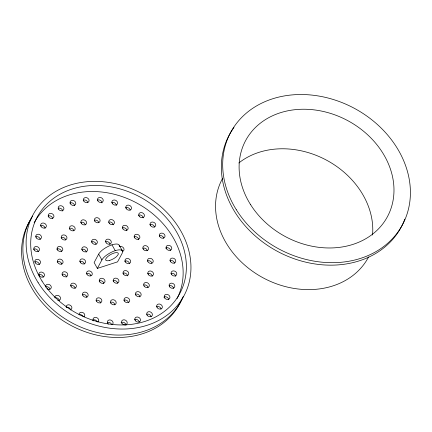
<?xml version="1.0" encoding="UTF-8"?>
<svg xmlns="http://www.w3.org/2000/svg" width="432" height="432" viewBox="0 0 432 432"><rect width="100%" height="100%" fill="white"/><g stroke="black" fill="none" stroke-linecap="round" stroke-linejoin="round"><path stroke-width="0.65" d="M119.345 246.062A11.896 4.228 -29 0 0 110.549 245.344A11.896 4.228 -29 0 0 98.653 254.124L94.127 262.559L97.367 268.391L117.558 261.868L122.083 253.427A11.896 4.228 -29 0 0 115.22 250.663L111.98 244.831M97.367 268.391L101.893 259.956A11.896 4.228 -29 0 1 115.22 250.663M122.44 251.024L119.205 245.192M98.653 254.124L101.893 259.956M183.211 296.579A85.639 70.065 28.2 0 1 72.295 323.044A85.639 70.065 28.2 0 1 32.654 216.059M34.128 222.815A80.881 66.177 28.2 0 1 136.156 202.694A80.881 66.177 28.2 0 1 177.055 298.571M181.921 298.987A85.639 70.065 28.2 0 1 70.654 325.269A85.639 70.065 28.2 0 1 31.725 217.928M91.438 241.969A2.975 2.435 28.2 0 1 94.316 242.033A2.975 2.435 28.2 0 1 96.066 244.345M80.649 222.529A2.975 2.435 28.2 0 1 83.527 222.593A2.975 2.435 28.2 0 1 85.277 224.905M69.86 203.083A2.975 2.435 28.2 0 1 72.738 203.153A2.975 2.435 28.2 0 1 74.488 205.465M81.702 249.48A2.975 2.435 28.2 0 1 84.667 249.669A2.975 2.435 28.2 0 1 86.276 252.121M79.731 261.587A2.975 2.435 28.2 0 1 82.625 261.711A2.975 2.435 28.2 0 1 84.326 264.06M86.265 273.677A2.975 2.435 28.2 0 1 90.931 275.719M99.144 280.946A2.975 2.435 28.2 0 1 102.087 281.108A2.975 2.435 28.2 0 1 103.729 283.527M113.017 280.854A2.975 2.435 28.2 0 1 115.895 280.919A2.975 2.435 28.2 0 1 117.644 283.23M122.893 273.262A2.975 2.435 28.2 0 1 125.858 273.456A2.975 2.435 28.2 0 1 127.467 275.902M124.589 261.317A2.975 2.435 28.2 0 1 127.57 261.241A2.975 2.435 28.2 0 1 129.4 263.655M121.225 249.399A2.975 2.435 28.2 0 1 122.72 251.548M119.507 246.721A2.975 2.435 28.2 0 1 123.649 248.125A2.975 2.435 28.2 0 1 122.364 251.5M105.673 241.704A2.975 2.435 28.2 0 1 110.014 244.399M69.341 228.404A2.975 2.435 28.2 0 1 73.85 230.818M61.106 237.589A2.975 2.435 28.2 0 1 65.659 239.971M56.705 249.221A2.975 2.435 28.2 0 1 59.735 249.178A2.975 2.435 28.2 0 1 61.517 251.667M57.197 261.787A2.975 2.435 28.2 0 1 60.091 261.911A2.975 2.435 28.2 0 1 61.787 264.26M62.057 274.358A2.975 2.435 28.2 0 1 64.967 274.676A2.975 2.435 28.2 0 1 66.485 277.101M70.605 285.779A2.975 2.435 28.2 0 1 73.553 286.016A2.975 2.435 28.2 0 1 75.13 288.463M82.307 294.791A2.975 2.435 28.2 0 1 85.271 294.98A2.975 2.435 28.2 0 1 86.881 297.432M96.001 300.51A2.975 2.435 28.2 0 1 98.944 300.677A2.975 2.435 28.2 0 1 100.586 303.091M110.311 302.4A2.975 2.435 28.2 0 1 113.206 302.524A2.975 2.435 28.2 0 1 114.901 304.873M123.8 300.294A2.975 2.435 28.2 0 1 126.679 300.359A2.975 2.435 28.2 0 1 128.434 302.67M135.346 294.295A2.975 2.435 28.2 0 1 138.294 294.527A2.975 2.435 28.2 0 1 139.871 296.973M143.732 285.05A2.975 2.435 28.2 0 1 148.046 287.534M147.641 273.672A2.975 2.435 28.2 0 1 150.584 273.839A2.975 2.435 28.2 0 1 152.226 276.253M147.582 260.874A2.975 2.435 28.2 0 1 151.907 263.223M142.83 248.249A2.975 2.435 28.2 0 1 147.242 250.733M134.087 236.914A2.975 2.435 28.2 0 1 137.036 237.152A2.975 2.435 28.2 0 1 138.613 239.598M122.531 227.848A2.975 2.435 28.2 0 1 126.862 230.596M108.567 222.248A2.975 2.435 28.2 0 1 111.51 222.41A2.975 2.435 28.2 0 1 113.152 224.829M94.468 220.261A2.975 2.435 28.2 0 1 98.788 222.61M58.12 208.359A2.975 2.435 28.2 0 1 61.058 208.613A2.975 2.435 28.2 0 1 62.618 211.054M48.119 216.043A2.975 2.435 28.2 0 1 52.645 218.441M40.284 225.828A2.975 2.435 28.2 0 1 43.34 225.817A2.975 2.435 28.2 0 1 45.079 228.339M35.613 236.903A2.975 2.435 28.2 0 1 38.567 237.076A2.975 2.435 28.2 0 1 40.198 239.512M33.41 249.313A2.975 2.435 28.2 0 1 36.428 249.259A2.975 2.435 28.2 0 1 38.221 251.732M34.889 261.878A2.975 2.435 28.2 0 1 37.8 262.256A2.975 2.435 28.2 0 1 39.258 264.697M38.615 274.779A2.975 2.435 28.2 0 1 41.494 274.865A2.975 2.435 28.2 0 1 43.227 277.182M45.544 286.891A2.975 2.435 28.2 0 1 49.988 289.348M45.646 286.945A2.975 2.435 28.2 0 1 48.595 284.31A2.975 2.435 28.2 0 1 51.149 288.025A2.975 2.435 28.2 0 1 46.829 288.662M54.961 297.902A2.975 2.435 28.2 0 1 59.238 300.413M54.832 297.513A2.975 2.435 28.2 0 1 57.634 295.353A2.975 2.435 28.2 0 1 60.55 298.264A2.975 2.435 28.2 0 1 57.748 300.424M66.269 307.384A2.975 2.435 28.2 0 1 70.573 309.879M66.161 306.995A2.975 2.435 28.2 0 1 68.569 304.798A2.975 2.435 28.2 0 1 71.761 307.028A2.975 2.435 28.2 0 1 70.232 309.836M79.175 314.847A2.975 2.435 28.2 0 1 83.349 316.802M79.105 314.728A2.975 2.435 28.2 0 1 82.777 312.53A2.975 2.435 28.2 0 1 84.083 316.813M92.632 320.209A2.975 2.435 28.2 0 1 97.173 321.651M93.431 320.884A2.975 2.435 28.2 0 1 94.235 317.628A2.975 2.435 28.2 0 1 98.102 318.676A2.975 2.435 28.2 0 1 97.832 322.078M107.444 322.52A2.975 2.435 28.2 0 1 111.71 324.675M108.356 324.119A2.975 2.435 28.2 0 1 108.135 320.458A2.975 2.435 28.2 0 1 112.25 320.998A2.975 2.435 28.2 0 1 112.19 324.621M121.106 322.645A2.975 2.435 28.2 0 1 124.2 322.618A2.975 2.435 28.2 0 1 125.933 325.193M134.59 319.734A2.975 2.435 28.2 0 1 137.468 319.804A2.975 2.435 28.2 0 1 139.217 322.115M146.626 314.318A2.975 2.435 28.2 0 1 151.103 316.748M156.53 306.677A2.975 2.435 28.2 0 1 161.055 309.08M163.868 297.178A2.975 2.435 28.2 0 1 166.919 297.167A2.975 2.435 28.2 0 1 168.664 299.689M169.209 285.741A2.975 2.435 28.2 0 1 173.545 288.457M170.926 273.586A2.975 2.435 28.2 0 1 173.972 273.807A2.975 2.435 28.2 0 1 175.516 276.361M169.884 260.782A2.975 2.435 28.2 0 1 172.784 260.906A2.975 2.435 28.2 0 1 174.479 263.255M165.667 248.152A2.975 2.435 28.2 0 1 168.626 248.044A2.975 2.435 28.2 0 1 170.489 250.425M159.273 235.748A2.975 2.435 28.2 0 1 163.717 238.205M149.747 224.813A2.975 2.435 28.2 0 1 152.653 224.797A2.975 2.435 28.2 0 1 154.467 227.113M138.37 215.368A2.975 2.435 28.2 0 1 141.426 215.374A2.975 2.435 28.2 0 1 143.154 217.895M125.431 207.927A2.975 2.435 28.2 0 1 128.347 207.841A2.975 2.435 28.2 0 1 130.21 210.163M111.71 202.684A2.975 2.435 28.2 0 1 114.772 202.916A2.975 2.435 28.2 0 1 116.294 205.502M97.351 200.135A2.975 2.435 28.2 0 1 100.381 200.34A2.975 2.435 28.2 0 1 101.947 202.873M83.198 200.27A2.975 2.435 28.2 0 1 86.081 200.378A2.975 2.435 28.2 0 1 87.799 202.705M368.593 256.97A82.906 67.829 28.2 0 1 263.034 277.787A82.906 67.829 28.2 0 1 222.691 178.205M404.816 219.11A97.535 79.801 28.2 0 1 277.49 251.392A97.535 79.801 28.2 0 1 233.971 127.467M238.799 162.994A80.465 65.831 28.2 0 1 326.614 160.213A80.465 65.831 28.2 0 1 372.541 235.024M38.102 282.555A85.639 70.065 28.2 0 0 180.824 300.937A85.639 70.065 28.2 0 0 106.682 182.147A85.639 70.065 28.2 0 0 38.102 282.555M42.017 281.038A80.881 66.177 28.2 0 0 176.807 298.393A80.881 66.177 28.2 0 0 106.785 186.208A80.881 66.177 28.2 0 0 42.017 281.038M109.771 260.393A7.139 2.538 -29 0 0 118.26 253.287A7.139 2.538 -29 0 0 107.935 256.387A7.139 2.538 -29 0 0 109.771 260.393M92.07 242.746A2.975 2.435 28.2 0 0 97.027 243.389A2.975 2.435 28.2 0 0 94.451 239.263A2.975 2.435 28.2 0 0 92.07 242.746M81.281 223.306A2.975 2.435 28.2 0 0 86.238 223.943A2.975 2.435 28.2 0 0 83.662 219.818A2.975 2.435 28.2 0 0 81.281 223.306M70.492 203.866A2.975 2.435 28.2 0 0 75.449 204.503A2.975 2.435 28.2 0 0 72.873 200.378A2.975 2.435 28.2 0 0 70.492 203.866M82.339 250.414A2.975 2.435 28.2 0 0 87.28 250.835A2.975 2.435 28.2 0 0 84.505 246.796A2.975 2.435 28.2 0 0 82.339 250.414M80.314 262.381A2.975 2.435 28.2 0 0 85.271 263.039A2.975 2.435 28.2 0 0 82.712 258.903A2.975 2.435 28.2 0 0 80.314 262.381M87.01 274.439A2.975 2.435 28.2 0 0 91.962 275.017A2.975 2.435 28.2 0 0 89.327 270.913A2.975 2.435 28.2 0 0 87.01 274.439M99.851 281.956A2.975 2.435 28.2 0 0 104.782 282.22A2.975 2.435 28.2 0 0 101.855 278.246A2.975 2.435 28.2 0 0 99.851 281.956M113.648 281.632A2.975 2.435 28.2 0 0 118.6 282.269A2.975 2.435 28.2 0 0 116.03 278.143A2.975 2.435 28.2 0 0 113.648 281.632M123.53 274.196A2.975 2.435 28.2 0 0 128.477 274.617A2.975 2.435 28.2 0 0 125.696 270.578A2.975 2.435 28.2 0 0 123.53 274.196M125.393 261.981A2.975 2.435 28.2 0 0 130.345 262.634A2.975 2.435 28.2 0 0 127.791 258.503A2.975 2.435 28.2 0 0 125.393 261.981M106.137 242.822A2.975 2.435 28.2 0 0 111.062 243.086A2.975 2.435 28.2 0 0 108.14 239.117A2.975 2.435 28.2 0 0 106.137 242.822M69.881 229.279A2.975 2.435 28.2 0 0 74.833 229.856A2.975 2.435 28.2 0 0 72.198 225.752A2.975 2.435 28.2 0 0 69.881 229.279M61.744 238.523A2.975 2.435 28.2 0 0 66.685 238.945A2.975 2.435 28.2 0 0 63.904 234.905A2.975 2.435 28.2 0 0 61.744 238.523M57.64 250.096A2.975 2.435 28.2 0 0 62.564 250.36A2.975 2.435 28.2 0 0 59.643 246.391A2.975 2.435 28.2 0 0 57.64 250.096M57.775 262.58A2.975 2.435 28.2 0 0 62.732 263.239A2.975 2.435 28.2 0 0 60.178 259.108A2.975 2.435 28.2 0 0 57.775 262.58M62.473 275.243A2.975 2.435 28.2 0 0 67.43 275.886A2.975 2.435 28.2 0 0 64.854 271.76A2.975 2.435 28.2 0 0 62.473 275.243M71.14 286.654A2.975 2.435 28.2 0 0 76.091 287.231A2.975 2.435 28.2 0 0 73.456 283.133A2.975 2.435 28.2 0 0 71.14 286.654M82.944 295.726A2.975 2.435 28.2 0 0 87.89 296.147A2.975 2.435 28.2 0 0 85.109 292.108A2.975 2.435 28.2 0 0 82.944 295.726M96.709 301.52A2.975 2.435 28.2 0 0 101.639 301.784A2.975 2.435 28.2 0 0 98.717 297.815A2.975 2.435 28.2 0 0 96.709 301.52M110.894 303.194A2.975 2.435 28.2 0 0 115.846 303.853A2.975 2.435 28.2 0 0 113.292 299.722A2.975 2.435 28.2 0 0 110.894 303.194M124.438 301.072A2.975 2.435 28.2 0 0 129.389 301.714A2.975 2.435 28.2 0 0 126.814 297.589A2.975 2.435 28.2 0 0 124.438 301.072M135.88 295.169A2.975 2.435 28.2 0 0 140.832 295.747A2.975 2.435 28.2 0 0 138.202 291.643A2.975 2.435 28.2 0 0 135.88 295.169M144.131 286.092A2.975 2.435 28.2 0 0 149.072 286.513A2.975 2.435 28.2 0 0 146.291 282.474A2.975 2.435 28.2 0 0 144.131 286.092M148.349 274.682A2.975 2.435 28.2 0 0 153.279 274.946A2.975 2.435 28.2 0 0 150.352 270.972A2.975 2.435 28.2 0 0 148.349 274.682M147.928 261.781A2.975 2.435 28.2 0 0 152.885 262.435A2.975 2.435 28.2 0 0 150.331 258.304A2.975 2.435 28.2 0 0 147.928 261.781M143.246 249.134A2.975 2.435 28.2 0 0 148.198 249.772A2.975 2.435 28.2 0 0 145.627 245.646A2.975 2.435 28.2 0 0 143.246 249.134M134.622 237.789A2.975 2.435 28.2 0 0 139.574 238.367A2.975 2.435 28.2 0 0 136.944 234.268A2.975 2.435 28.2 0 0 134.622 237.789M122.926 228.89A2.975 2.435 28.2 0 0 127.872 229.311A2.975 2.435 28.2 0 0 125.091 225.272A2.975 2.435 28.2 0 0 122.926 228.89M109.274 223.258A2.975 2.435 28.2 0 0 114.205 223.522A2.975 2.435 28.2 0 0 111.283 219.548A2.975 2.435 28.2 0 0 109.274 223.258M94.813 221.162A2.975 2.435 28.2 0 0 99.77 221.821A2.975 2.435 28.2 0 0 97.211 217.69A2.975 2.435 28.2 0 0 94.813 221.162M58.617 209.228A2.975 2.435 28.2 0 0 63.574 209.833A2.975 2.435 28.2 0 0 60.966 205.724A2.975 2.435 28.2 0 0 58.617 209.228M48.686 216.929A2.975 2.435 28.2 0 0 53.638 217.463A2.975 2.435 28.2 0 0 50.971 213.376A2.975 2.435 28.2 0 0 48.686 216.929M41.143 226.633A2.975 2.435 28.2 0 0 46.089 227.054A2.975 2.435 28.2 0 0 43.308 223.015A2.975 2.435 28.2 0 0 41.143 226.633M36.304 237.892A2.975 2.435 28.2 0 0 41.234 238.199A2.975 2.435 28.2 0 0 38.351 234.209A2.975 2.435 28.2 0 0 36.304 237.892M34.198 249.966A2.975 2.435 28.2 0 0 39.155 250.641A2.975 2.435 28.2 0 0 36.623 246.505A2.975 2.435 28.2 0 0 34.198 249.966M35.235 262.78A2.975 2.435 28.2 0 0 40.192 263.439A2.975 2.435 28.2 0 0 37.638 259.308A2.975 2.435 28.2 0 0 35.235 262.78M39.226 275.567A2.975 2.435 28.2 0 0 44.183 276.21A2.975 2.435 28.2 0 0 41.612 272.084A2.975 2.435 28.2 0 0 39.226 275.567M121.916 323.303A2.975 2.435 28.2 0 0 126.873 323.957A2.975 2.435 28.2 0 0 124.313 319.826A2.975 2.435 28.2 0 0 121.916 323.303M135.221 320.517A2.975 2.435 28.2 0 0 140.179 321.154A2.975 2.435 28.2 0 0 137.603 317.029A2.975 2.435 28.2 0 0 135.221 320.517M147.123 315.187A2.975 2.435 28.2 0 0 152.075 315.792A2.975 2.435 28.2 0 0 149.472 311.683A2.975 2.435 28.2 0 0 147.123 315.187M157.102 307.562A2.975 2.435 28.2 0 0 162.049 308.097A2.975 2.435 28.2 0 0 159.381 304.015A2.975 2.435 28.2 0 0 157.102 307.562M164.727 297.983A2.975 2.435 28.2 0 0 169.668 298.404A2.975 2.435 28.2 0 0 166.892 294.365A2.975 2.435 28.2 0 0 164.727 297.983M169.652 286.843A2.975 2.435 28.2 0 0 174.587 287.145A2.975 2.435 28.2 0 0 171.698 283.154A2.975 2.435 28.2 0 0 169.652 286.843M171.493 274.369A2.975 2.435 28.2 0 0 176.445 275.049A2.975 2.435 28.2 0 0 173.912 270.907A2.975 2.435 28.2 0 0 171.493 274.369M170.467 261.576A2.975 2.435 28.2 0 0 175.424 262.235A2.975 2.435 28.2 0 0 172.87 258.104A2.975 2.435 28.2 0 0 170.467 261.576M166.487 248.805A2.975 2.435 28.2 0 0 171.445 249.453A2.975 2.435 28.2 0 0 168.874 245.322A2.975 2.435 28.2 0 0 166.487 248.805M159.727 236.623A2.975 2.435 28.2 0 0 164.684 237.249A2.975 2.435 28.2 0 0 162.097 233.129A2.975 2.435 28.2 0 0 159.727 236.623M150.493 225.574A2.975 2.435 28.2 0 0 155.444 226.152A2.975 2.435 28.2 0 0 152.815 222.048A2.975 2.435 28.2 0 0 150.493 225.574M139.19 216.151A2.975 2.435 28.2 0 0 144.142 216.637A2.975 2.435 28.2 0 0 141.421 212.571A2.975 2.435 28.2 0 0 139.19 216.151M126.322 208.759A2.975 2.435 28.2 0 0 131.258 209.115A2.975 2.435 28.2 0 0 128.417 205.103A2.975 2.435 28.2 0 0 126.322 208.759M112.417 203.693A2.975 2.435 28.2 0 0 117.347 203.953A2.975 2.435 28.2 0 0 114.421 199.984A2.975 2.435 28.2 0 0 112.417 203.693M97.924 200.929A2.975 2.435 28.2 0 0 102.881 201.593A2.975 2.435 28.2 0 0 100.332 197.456A2.975 2.435 28.2 0 0 97.924 200.929M83.792 201.058A2.975 2.435 28.2 0 0 88.749 201.712A2.975 2.435 28.2 0 0 86.184 197.581A2.975 2.435 28.2 0 0 83.792 201.058M236.331 209.741A97.535 79.801 28.2 0 0 398.871 230.677A97.535 79.801 28.2 0 0 314.431 95.391A97.535 79.801 28.2 0 0 236.331 209.741M250.366 204.293A80.465 65.831 28.2 0 0 384.464 221.562A80.465 65.831 28.2 0 0 314.798 109.955A80.465 65.831 28.2 0 0 250.366 204.293"/></g></svg>
